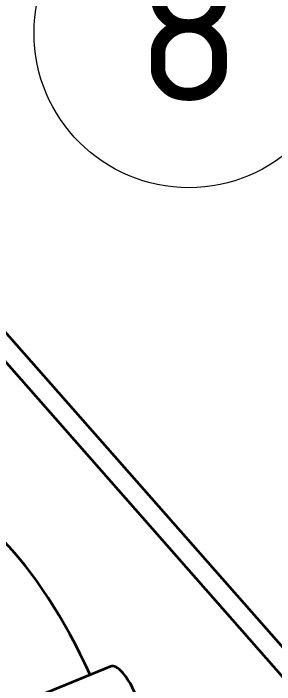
# Model space of a CAD drawing. Extents: x 23 to 417, y 3 to 294.
# Drawn here: x 373.29 to 377.11, y 139.94 to 149.78 of the extents above; entities that cross this region are included whole.
import ezdxf
from ezdxf.enums import TextEntityAlignment as Align

# ---------------------------------------------------------------- set-up
doc = ezdxf.new("R2010")
doc.units = 0
doc.layers.get('0').update_dxf_attribs({"lineweight": 13})
doc.styles.get("Standard").update_dxf_attribs({"font": 'isocp.shx'})

# ---------------------------------------------------------------- blocks, each defined once
blk = doc.blocks.new('BLOCK4692')
at = {"color": 7, "lineweight": 35}
for p, q in [((47.706, -2.686), (-41.464, 98.72)), ((46.328, -3.255), (-42.843, 98.151))]:
    blk.add_line(p, q, dxfattribs=at)
at = {"color": 7, "lineweight": 35, "ltscale": 0.139811}
blk.add_line((-15.656, 53.652), (-20.826, 51.519), dxfattribs=at)
at = {"color": 7, "lineweight": 35}
for centre, major_axis, start_param, end_param in [((-22.429, 48.832), (-6.866, 16.639), 4.816568, 6.283169), ((-22.429, 48.832), (-6.866, 16.639), 6.283169, 8.61129), ((-21.051, 49.401), (-6.866, 16.639), 0.114565, 2.328105), ((-14.703, 51.341), (-0.954, 2.311), 5.469697, 6.283169), ((-14.703, 51.341), (-0.954, 2.311), 3.141576, 5.469697)]:
    blk.add_ellipse(centre, major_axis=major_axis, ratio=0.362266, start_param=start_param, end_param=end_param, dxfattribs=at)
blk = doc.blocks.new('BLOCK4693')
at = {"color": 7, "lineweight": 13, "ltscale": 0.453145}
blk.add_line((-10.796, 71.842), (-26.359, 81.133), dxfattribs=at)
at = {"color": 7, "lineweight": 13}
blk.add_lwpolyline([(-20.416, 74.571), (-10.796, 71.842), (-17.763, 79.015)], dxfattribs=at)
blk.add_circle((-36.089, 86.942), 11.332, dxfattribs=at)
blk.add_text('8', height=10, dxfattribs=at).set_placement((-39.973, 81.942), (-32.204, 81.942), align=Align.FIT)

msp = doc.modelspace()

# ---------------------------------------------------------------- block references
at = {"lineweight": 0, "xscale": 0.2, "yscale": 0.2, "zscale": 0.2}
for name, p in [('BLOCK4693', (383.0763, 132.1023)), ('BLOCK4692', (377.8438, 129.4774))]:
    msp.add_blockref(name, p, dxfattribs=at)

doc.saveas('drawing.dxf')
